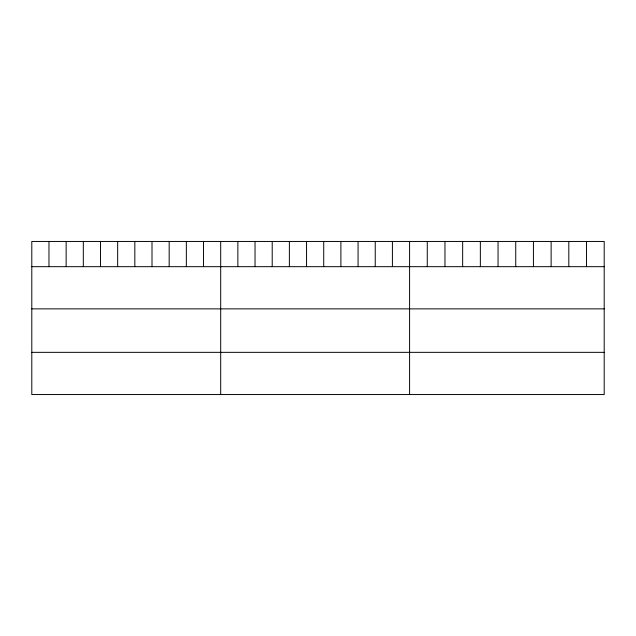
<?xml version="1.0" encoding="UTF-8"?>
<svg xmlns="http://www.w3.org/2000/svg" width="636" height="636" viewBox="0 0 636 636"><rect width="100%" height="100%" fill="white"/><g stroke="black" fill="none" stroke-linecap="round" stroke-linejoin="round"><path stroke-width="0.95" d="M604.2 266.675L604.2 394.543L31.8 394.543L31.8 241.457L604.2 241.457L604.2 266.675L31.8 266.675M31.8 308.873L604.2 308.873M31.8 352.344L604.2 352.344M586.511 241.457L586.511 266.675M568.815 241.457L568.815 266.675M551.126 241.457L551.126 266.675M533.429 241.457L533.429 266.675M515.74 241.457L515.74 266.675M498.044 241.457L498.044 266.675M480.355 241.457L480.355 266.675M462.658 241.457L462.658 266.675M444.969 241.457L444.969 266.675M427.273 241.457L427.273 266.675M409.584 241.457L409.584 394.543M392.412 241.457L392.412 266.675M375.24 241.457L375.24 266.675M358.068 241.457L358.068 266.675M340.896 241.457L340.896 266.675M323.724 241.457L323.724 266.675M306.552 241.457L306.552 266.675M289.38 241.457L289.38 266.675M272.208 241.457L272.208 266.675M255.036 241.457L255.036 266.675M237.864 241.457L237.864 266.675M220.692 241.457L220.692 394.543M203.52 241.457L203.52 266.675M186.348 241.457L186.348 266.675M169.176 241.457L169.176 266.675M152.004 241.457L152.004 266.675M134.832 241.457L134.832 266.675M117.66 241.457L117.66 266.675M100.488 241.457L100.488 266.675M83.316 241.457L83.316 266.675M66.144 241.457L66.144 266.675M48.972 241.457L48.972 266.675"/></g></svg>
